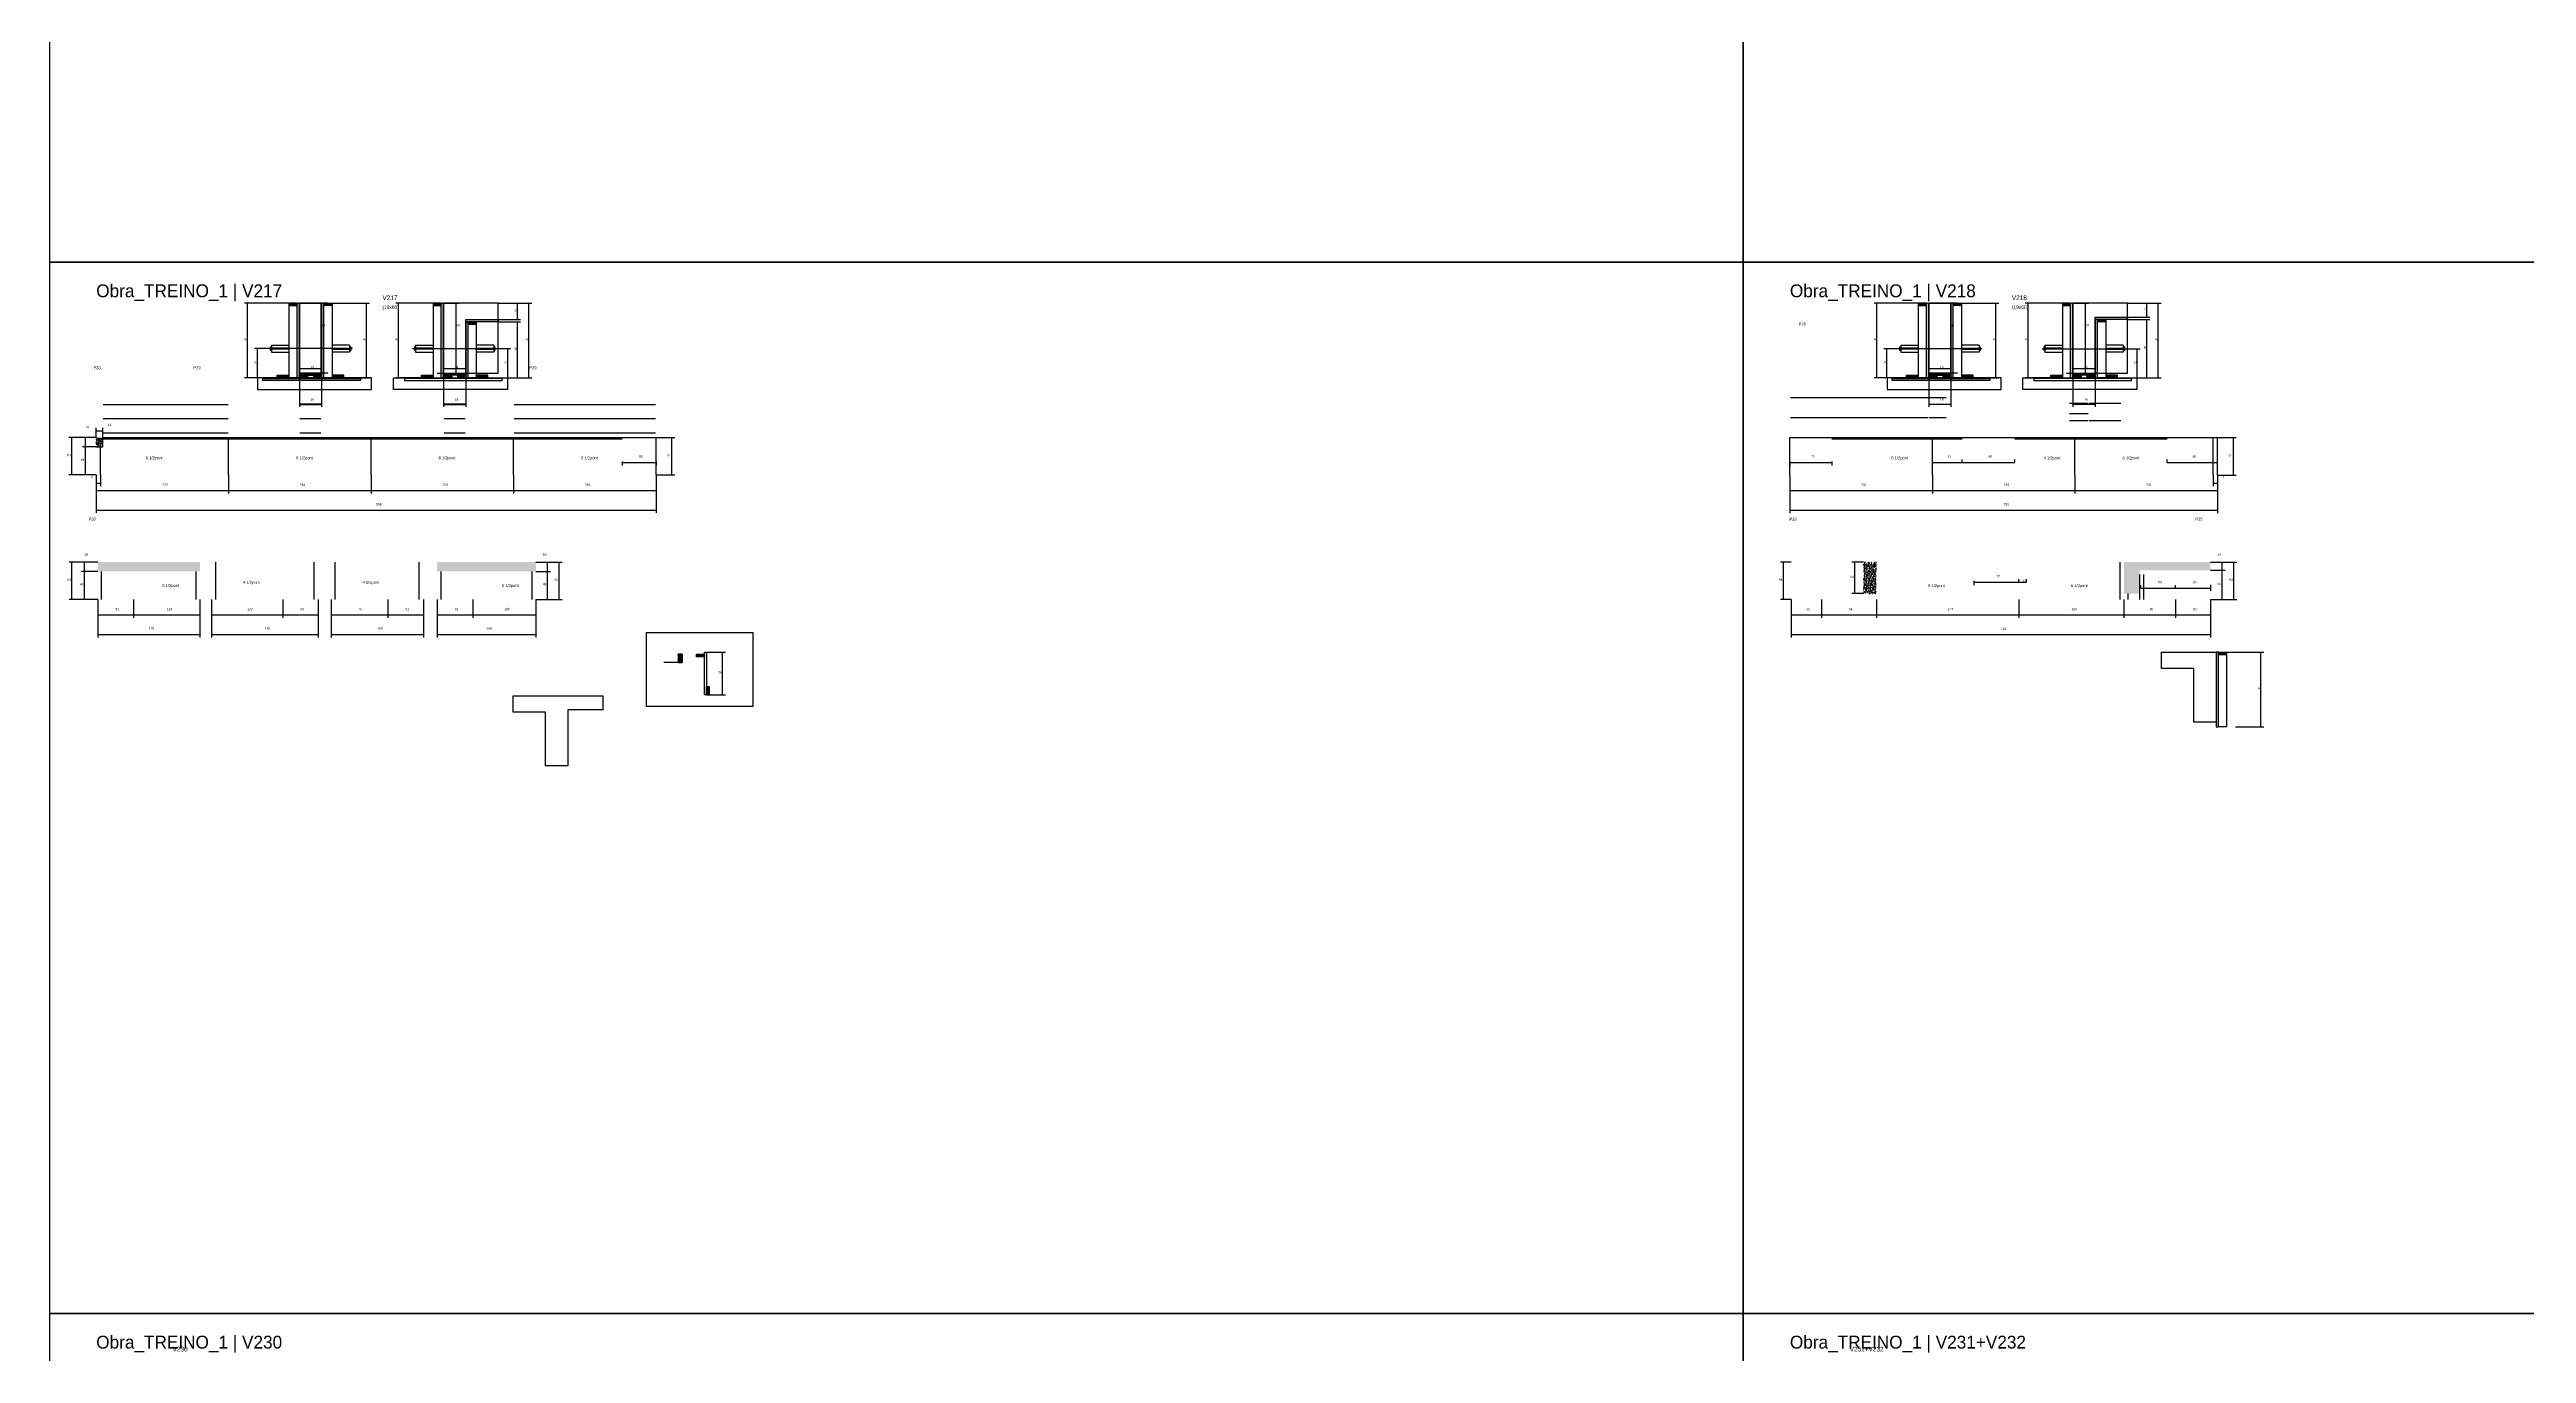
# Model space of a CAD drawing. Header units: metres. Extents: x -41 to 34840, y -36000 to 1848.
# Drawn here: x 0 to 4241, y -12668 to -10436 of the extents above; entities that cross this region are included whole.
import ezdxf

# ---------------------------------------------------------------- set-up
doc = ezdxf.new("R2010")
doc.units = ezdxf.units.M
for name, color, linetype in [('barrote', 126, 'Continuous'), ('CELL_BORDER', 8, 'Continuous'), ('CONCRETO', 251, 'Continuous'), ('COTA', 4, 'Continuous'), ('Cota Seção (2x)', 4, 'Continuous'), ('cotas', 4, 'Continuous'), ('Hachura', 253, 'Continuous'), ('LABEL_ID', 3, 'Continuous'), ('Madeira', 126, 'Continuous'), ('NOMENCLATURA', 7, 'Continuous'), ('Painéis', 200, 'Continuous'), ('SARR_2.2x7', 40, 'Continuous'), ('SCO-___-LAJ', 4, 'Continuous'), ('TENSOR', 2, 'Continuous'), ('Texto Seção', 7, 'Continuous')]:
    doc.layers.add(name, color=color, linetype=linetype)

msp = doc.modelspace()

# ---------------------------------------------------------------- hatches: boundary and pattern name
at = {"layer": 'COTA'}
h = msp.add_hatch(dxfattribs=at)
h.set_pattern_fill('AR-CONC', scale=0.03)
h.paths.add_polyline_path([(80, -11100.3), (91, -11100.3), (91, -11116.3), (80, -11116.3)])
h = msp.add_hatch(dxfattribs=at)
h.set_pattern_fill('AR-CONC', scale=0.03)
h.paths.add_polyline_path([(257.5, -11329.4), (257.5, -11313.4), (257.5, -11313.4), (82.5, -11313.4), (82.5, -11313.4), (82.5, -11329.4), (82.5, -11329.4), (257.5, -11329.4)])
h = msp.add_hatch(dxfattribs=at)
h.set_pattern_fill('AR-CONC', scale=0.03)
h.paths.add_polyline_path([(832.7, -11329.4), (832.7, -11313.4), (832.7, -11313.4), (663.7, -11313.4), (663.7, -11313.4), (663.7, -11329.4), (663.7, -11329.4), (832.7, -11329.4)])
h = msp.add_hatch(dxfattribs=at)
h.set_pattern_fill('AR-CONC', scale=0.03)
h.paths.add_polyline_path([(3128, -11367.5), (3128, -11313.5), (3128, -11313.5), (3106, -11313.5), (3106, -11313.5), (3106, -11367.5), (3106, -11367.5), (3128, -11367.5)])
h = msp.add_hatch(dxfattribs=at)
h.set_pattern_fill('AR-CONC', scale=0.03)
h.paths.add_polyline_path([(3579, -11367.5), (3579, -11327.5), (3579, -11327.5), (3700, -11327.5), (3700, -11327.5), (3700, -11313.5), (3700, -11313.5), (3552, -11313.5), (3552, -11313.5), (3552, -11367.5), (3552, -11367.5), (3579, -11367.5)])
at = {"layer": 'Hachura'}
h = msp.add_hatch(dxfattribs=at)
h.set_pattern_fill('ANSI31', scale=0.5)
h.paths.add_polyline_path([(423.8, -10874.4), (423.8, -10870), (423.8, -10870), (409.8, -10870), (409.8, -10870), (409.8, -10874.4), (409.8, -10874.4), (423.8, -10874.4)])
h = msp.add_hatch(color=8, dxfattribs=at)
h.dxf.hatch_style = 1
h.paths.add_polyline_path([(423.8, -10870), (427.8, -10870), (427.8, -10870), (427.8, -10998), (427.8, -10998), (423.8, -10998), (423.8, -10998), (423.8, -10870)])
h = msp.add_hatch(color=8, dxfattribs=at)
h.dxf.hatch_style = 1
h.paths.add_polyline_path([(469.8, -10870), (465.8, -10870), (465.8, -10870), (465.8, -10998), (465.8, -10998), (469.8, -10998), (469.8, -10998), (469.8, -10870)])
h = msp.add_hatch(dxfattribs=at)
h.set_pattern_fill('ANSI31', scale=0.5)
h.paths.add_polyline_path([(469.8, -10874.4), (469.8, -10870), (469.8, -10870), (483.8, -10870), (483.8, -10870), (483.8, -10874.4), (483.8, -10874.4), (469.8, -10874.4)])
h = msp.add_hatch(dxfattribs=at)
h.set_pattern_fill('ANSI31', scale=0.5)
h.paths.add_polyline_path([(670.7, -10874.4), (670.7, -10870), (670.7, -10870), (656.7, -10870), (656.7, -10870), (656.7, -10874.4), (656.7, -10874.4), (670.7, -10874.4)])
h = msp.add_hatch(color=8, dxfattribs=at)
h.dxf.hatch_style = 1
h.paths.add_polyline_path([(670.7, -10870), (674.7, -10870), (674.7, -10870), (674.7, -10998), (674.7, -10998), (670.7, -10998), (670.7, -10998), (670.7, -10870)])
h = msp.add_hatch(color=8, dxfattribs=at)
h.dxf.hatch_style = 1
h.paths.add_polyline_path([(716.7, -10898), (712.7, -10898), (712.7, -10898), (712.7, -10998), (712.7, -10998), (716.7, -10998), (716.7, -10998), (716.7, -10898)])
h = msp.add_hatch(color=8, dxfattribs=at)
h.dxf.hatch_style = 1
h.paths.add_polyline_path([(712.7, -10902), (712.7, -10898), (712.7, -10898), (768.3, -10898), (768.3, -10898), (768.3, -10902), (768.3, -10902), (712.7, -10902)])
h = msp.add_hatch(dxfattribs=at)
h.set_pattern_fill('ANSI31', scale=0.5)
h.paths.add_polyline_path([(3213.8, -10874.4), (3213.8, -10870), (3213.8, -10870), (3199.8, -10870), (3199.8, -10870), (3199.8, -10874.4), (3199.8, -10874.4), (3213.8, -10874.4)])
h = msp.add_hatch(color=8, dxfattribs=at)
h.dxf.hatch_style = 1
h.paths.add_polyline_path([(3213.8, -10870), (3217.8, -10870), (3217.8, -10870), (3217.8, -10998), (3217.8, -10998), (3213.8, -10998), (3213.8, -10998), (3213.8, -10870)])
h = msp.add_hatch(color=8, dxfattribs=at)
h.dxf.hatch_style = 1
h.paths.add_polyline_path([(3259.8, -10870), (3255.8, -10870), (3255.8, -10870), (3255.8, -10998), (3255.8, -10998), (3259.8, -10998), (3259.8, -10998), (3259.8, -10870)])
h = msp.add_hatch(dxfattribs=at)
h.set_pattern_fill('ANSI31', scale=0.5)
h.paths.add_polyline_path([(3259.8, -10874.4), (3259.8, -10870), (3259.8, -10870), (3273.8, -10870), (3273.8, -10870), (3273.8, -10874.4), (3273.8, -10874.4), (3259.8, -10874.4)])
h = msp.add_hatch(dxfattribs=at)
h.set_pattern_fill('ANSI31', scale=0.5)
h.paths.add_polyline_path([(3460.7, -10874.4), (3460.7, -10870), (3460.7, -10870), (3446.7, -10870), (3446.7, -10870), (3446.7, -10874.4), (3446.7, -10874.4), (3460.7, -10874.4)])
h = msp.add_hatch(color=8, dxfattribs=at)
h.dxf.hatch_style = 1
h.paths.add_polyline_path([(3460.7, -10870), (3464.7, -10870), (3464.7, -10870), (3464.7, -10998), (3464.7, -10998), (3460.7, -10998), (3460.7, -10998), (3460.7, -10870)])
h = msp.add_hatch(color=8, dxfattribs=at)
h.dxf.hatch_style = 1
h.paths.add_polyline_path([(3502.7, -10898), (3502.7, -10894), (3502.7, -10894), (3558.3, -10894), (3558.3, -10894), (3558.3, -10898), (3558.3, -10898), (3502.7, -10898)])
h = msp.add_hatch(color=8, dxfattribs=at)
h.dxf.hatch_style = 1
h.paths.add_polyline_path([(3506.7, -10898), (3502.7, -10898), (3502.7, -10898), (3502.7, -10998), (3502.7, -10998), (3506.7, -10998), (3506.7, -10998), (3506.7, -10898)])
h = msp.add_hatch(dxfattribs=at)
h.set_pattern_fill('ANSI31', scale=0.5)
h.paths.add_polyline_path([(3506.7, -10902.4), (3506.7, -10898), (3506.7, -10898), (3520.7, -10898), (3520.7, -10898), (3520.7, -10902.4), (3520.7, -10902.4), (3506.7, -10902.4)])
h = msp.add_hatch(dxfattribs=at)
h.set_pattern_fill('ANSI31', scale=0.5)
h.paths.add_polyline_path([(716.7, -10906.4), (716.7, -10902), (716.7, -10902), (730.7, -10902), (730.7, -10902), (730.7, -10906.4), (730.7, -10906.4), (716.7, -10906.4)])
h = msp.add_hatch(dxfattribs=at)
h.set_pattern_fill('ANSI31', scale=0.5)
h.paths.add_polyline_path([(389.8, -10998), (389.8, -10993.6), (389.8, -10993.6), (409.8, -10993.6), (409.8, -10993.6), (409.8, -10998), (409.8, -10998), (389.8, -10998)])
h = msp.add_hatch(color=8, dxfattribs=at)
h.dxf.hatch_style = 1
h.paths.add_polyline_path([(465.8, -10993.6), (465.8, -10990), (465.8, -10990), (427.8, -10990), (427.8, -10990), (427.8, -10993.6), (427.8, -10993.6), (465.8, -10993.6)])
h = msp.add_hatch(dxfattribs=at)
h.set_pattern_fill('ANSI31', scale=0.5)
h.paths.add_polyline_path([(427.8, -10998), (427.8, -10993.6), (427.8, -10993.6), (441.8, -10993.6), (441.8, -10993.6), (441.8, -10998), (441.8, -10998), (427.8, -10998)])
h = msp.add_hatch(dxfattribs=at)
h.set_pattern_fill('ANSI31', scale=0.5)
h.paths.add_polyline_path([(465.8, -10998), (465.8, -10993.6), (465.8, -10993.6), (451.8, -10993.6), (451.8, -10993.6), (451.8, -10998), (451.8, -10998), (465.8, -10998)])
h = msp.add_hatch(dxfattribs=at)
h.set_pattern_fill('ANSI31', scale=0.5)
h.paths.add_polyline_path([(503.8, -10998), (503.8, -10993.6), (503.8, -10993.6), (483.8, -10993.6), (483.8, -10993.6), (483.8, -10998), (483.8, -10998), (503.8, -10998)])
h = msp.add_hatch(dxfattribs=at)
h.set_pattern_fill('ANSI31', scale=0.5)
h.paths.add_polyline_path([(636.7, -10998), (636.7, -10993.6), (636.7, -10993.6), (656.7, -10993.6), (656.7, -10993.6), (656.7, -10998), (656.7, -10998), (636.7, -10998)])
h = msp.add_hatch(color=8, dxfattribs=at)
h.dxf.hatch_style = 1
h.paths.add_polyline_path([(674.7, -10993.6), (674.7, -10990), (674.7, -10990), (712.7, -10990), (712.7, -10990), (712.7, -10993.6), (712.7, -10993.6), (674.7, -10993.6)])
h = msp.add_hatch(dxfattribs=at)
h.set_pattern_fill('ANSI31', scale=0.5)
h.paths.add_polyline_path([(674.7, -10998), (674.7, -10993.6), (674.7, -10993.6), (688.7, -10993.6), (688.7, -10993.6), (688.7, -10998), (688.7, -10998), (674.7, -10998)])
h = msp.add_hatch(dxfattribs=at)
h.set_pattern_fill('ANSI31', scale=0.5)
h.paths.add_polyline_path([(712.7, -10998), (712.7, -10993.6), (712.7, -10993.6), (698.7, -10993.6), (698.7, -10993.6), (698.7, -10998), (698.7, -10998), (712.7, -10998)])
h = msp.add_hatch(dxfattribs=at)
h.set_pattern_fill('ANSI31', scale=0.5)
h.paths.add_polyline_path([(750.7, -10998), (750.7, -10993.6), (750.7, -10993.6), (730.7, -10993.6), (730.7, -10993.6), (730.7, -10998), (730.7, -10998), (750.7, -10998)])
h = msp.add_hatch(dxfattribs=at)
h.set_pattern_fill('ANSI31', scale=0.5)
h.paths.add_polyline_path([(3179.8, -10998), (3179.8, -10993.6), (3179.8, -10993.6), (3199.8, -10993.6), (3199.8, -10993.6), (3199.8, -10998), (3199.8, -10998), (3179.8, -10998)])
h = msp.add_hatch(color=8, dxfattribs=at)
h.dxf.hatch_style = 1
h.paths.add_polyline_path([(3255.8, -10993.6), (3255.8, -10990), (3255.8, -10990), (3217.8, -10990), (3217.8, -10990), (3217.8, -10993.6), (3217.8, -10993.6), (3255.8, -10993.6)])
h = msp.add_hatch(dxfattribs=at)
h.set_pattern_fill('ANSI31', scale=0.5)
h.paths.add_polyline_path([(3217.8, -10998), (3217.8, -10993.6), (3217.8, -10993.6), (3231.8, -10993.6), (3231.8, -10993.6), (3231.8, -10998), (3231.8, -10998), (3217.8, -10998)])
h = msp.add_hatch(dxfattribs=at)
h.set_pattern_fill('ANSI31', scale=0.5)
h.paths.add_polyline_path([(3255.8, -10998), (3255.8, -10993.6), (3255.8, -10993.6), (3241.8, -10993.6), (3241.8, -10993.6), (3241.8, -10998), (3241.8, -10998), (3255.8, -10998)])
h = msp.add_hatch(dxfattribs=at)
h.set_pattern_fill('ANSI31', scale=0.5)
h.paths.add_polyline_path([(3293.8, -10998), (3293.8, -10993.6), (3293.8, -10993.6), (3273.8, -10993.6), (3273.8, -10993.6), (3273.8, -10998), (3273.8, -10998), (3293.8, -10998)])
h = msp.add_hatch(dxfattribs=at)
h.set_pattern_fill('ANSI31', scale=0.5)
h.paths.add_polyline_path([(3426.7, -10998), (3426.7, -10993.6), (3426.7, -10993.6), (3446.7, -10993.6), (3446.7, -10993.6), (3446.7, -10998), (3446.7, -10998), (3426.7, -10998)])
h = msp.add_hatch(color=8, dxfattribs=at)
h.dxf.hatch_style = 1
h.paths.add_polyline_path([(3464.7, -10993.6), (3464.7, -10990), (3464.7, -10990), (3502.7, -10990), (3502.7, -10990), (3502.7, -10993.6), (3502.7, -10993.6), (3464.7, -10993.6)])
h = msp.add_hatch(dxfattribs=at)
h.set_pattern_fill('ANSI31', scale=0.5)
h.paths.add_polyline_path([(3464.7, -10998), (3464.7, -10993.6), (3464.7, -10993.6), (3478.7, -10993.6), (3478.7, -10993.6), (3478.7, -10998), (3478.7, -10998), (3464.7, -10998)])
h = msp.add_hatch(dxfattribs=at)
h.set_pattern_fill('ANSI31', scale=0.5)
h.paths.add_polyline_path([(3502.7, -10998), (3502.7, -10993.6), (3502.7, -10993.6), (3488.7, -10993.6), (3488.7, -10993.6), (3488.7, -10998), (3488.7, -10998), (3502.7, -10998)])
h = msp.add_hatch(dxfattribs=at)
h.set_pattern_fill('ANSI31', scale=0.5)
h.paths.add_polyline_path([(3540.7, -10998), (3540.7, -10993.6), (3540.7, -10993.6), (3520.7, -10993.6), (3520.7, -10993.6), (3520.7, -10998), (3520.7, -10998), (3540.7, -10998)])
h = msp.add_hatch(dxfattribs=at)
h.set_pattern_fill('ANSI31', scale=0.5)
h.paths.add_polyline_path([(1083.2, -11471.1), (1076.2, -11471.1), (1076.2, -11485.1), (1083.2, -11485.1)])
h = msp.add_hatch(dxfattribs=at)
h.set_pattern_fill('ANSI31', scale=0.5)
h.paths.add_polyline_path([(1107.5, -11471.1), (1107.5, -11475.5), (1107.5, -11475.5), (1121.5, -11475.5), (1121.5, -11475.5), (1121.5, -11471.1), (1121.5, -11471.1), (1107.5, -11471.1)])
h = msp.add_hatch(color=8, dxfattribs=at)
h.dxf.hatch_style = 1
h.paths.add_polyline_path([(3713.6, -11467.6), (3709.6, -11467.6), (3709.6, -11467.6), (3709.6, -11595.6), (3709.6, -11595.6), (3713.6, -11595.6), (3713.6, -11595.6), (3713.6, -11467.6)])
h = msp.add_hatch(dxfattribs=at)
h.set_pattern_fill('ANSI31', scale=0.5)
h.paths.add_polyline_path([(3713.6, -11472), (3713.6, -11467.6), (3713.6, -11467.6), (3727.6, -11467.6), (3727.6, -11467.6), (3727.6, -11472), (3727.6, -11472), (3713.6, -11472)])
h = msp.add_hatch(dxfattribs=at)
h.set_pattern_fill('ANSI31', scale=0.5)
h.paths.add_polyline_path([(1125.1, -11540.5), (1129.5, -11540.5), (1129.5, -11540.5), (1129.5, -11526.5), (1129.5, -11526.5), (1125.1, -11526.5), (1125.1, -11526.5), (1125.1, -11540.5)])

# ---------------------------------------------------------------- linework, layer by layer
for p, q in [((379.8, -10942), (379.8, -10954)), ((379.8, -10942), (409.8, -10942)), ((513.8, -10942), (483.8, -10942)), ((513.8, -10942), (513.8, -10954)), ((626.7, -10942), (626.7, -10954)), ((626.7, -10942), (656.7, -10942)), ((760.7, -10942), (730.7, -10942)), ((760.7, -10942), (760.7, -10954)), ((3169.8, -10942.1), (3169.8, -10954.1)), ((3169.8, -10942.1), (3199.8, -10942.1)), ((3303.8, -10942.1), (3273.8, -10942.1)), ((3303.8, -10942.1), (3303.8, -10954.1)), ((3416.7, -10942.1), (3416.7, -10954.1)), ((3416.7, -10942.1), (3446.7, -10942.1)), ((3550.7, -10942.1), (3520.7, -10942.1)), ((3550.7, -10942.1), (3550.7, -10954.1)), ((377.8, -10945), (377.8, -10951)), ((377.8, -10945), (379.8, -10945)), ((379.8, -10951), (377.8, -10951)), ((409.8, -10947), (379.8, -10947)), ((409.8, -10949), (379.8, -10949)), ((379.8, -10954), (409.8, -10954)), ((483.8, -10947), (513.8, -10947)), ((483.8, -10949), (513.8, -10949)), ((513.8, -10954), (483.8, -10954)), ((513.8, -10945), (515.8, -10945)), ((513.8, -10951), (515.8, -10951)), ((515.8, -10945), (515.8, -10951)), ((624.7, -10945), (624.7, -10951)), ((626.7, -10945), (624.7, -10945)), ((626.7, -10951), (624.7, -10951)), ((656.7, -10947), (626.7, -10947)), ((656.7, -10949), (626.7, -10949)), ((626.7, -10954), (656.7, -10954)), ((730.7, -10947), (760.7, -10947)), ((730.7, -10949), (760.7, -10949)), ((760.7, -10954), (730.7, -10954)), ((762.7, -10945), (760.7, -10945)), ((760.7, -10951), (762.7, -10951)), ((762.7, -10945), (762.7, -10951)), ((3167.8, -10945.1), (3167.8, -10951.1)), ((3167.8, -10945.1), (3169.8, -10945.1)), ((3169.8, -10951.1), (3167.8, -10951.1)), ((3199.8, -10947.1), (3169.8, -10947.1)), ((3199.8, -10949.1), (3169.8, -10949.1)), ((3169.8, -10954.1), (3199.8, -10954.1)), ((3273.8, -10947.1), (3303.8, -10947.1)), ((3273.8, -10949.1), (3303.8, -10949.1)), ((3303.8, -10954.1), (3273.8, -10954.1)), ((3303.8, -10945.1), (3305.8, -10945.1)), ((3303.8, -10951.1), (3305.8, -10951.1)), ((3305.8, -10945.1), (3305.8, -10951.1)), ((3414.7, -10945.1), (3414.7, -10951.1)), ((3416.7, -10945.1), (3414.7, -10945.1)), ((3416.7, -10951.1), (3414.7, -10951.1)), ((3446.7, -10947.1), (3416.7, -10947.1)), ((3446.7, -10949.1), (3416.7, -10949.1)), ((3416.7, -10954.1), (3446.7, -10954.1)), ((3520.7, -10947.1), (3550.7, -10947.1)), ((3520.7, -10949.1), (3550.7, -10949.1)), ((3550.7, -10954.1), (3520.7, -10954.1)), ((3552.7, -10945.1), (3550.7, -10945.1)), ((3550.7, -10951.1), (3552.7, -10951.1)), ((3552.7, -10945.1), (3552.7, -10951.1))]:
    msp.add_line(p, q)
at = {"layer": 'barrote'}
for points in [[(356.3, -11018), (551.5, -11018), (551.5, -10998), (356.3, -10998)], [(784.1, -11018), (589, -11018), (589, -10998), (784.1, -10998)], [(3146.3, -11018), (3341.5, -11018), (3341.5, -10998), (3146.3, -10998)], [(3574.1, -11018), (3378.9, -11018), (3378.9, -10998), (3574.1, -10998)]]:
    msp.add_lwpolyline(points, close=True, dxfattribs=at)
at = {"layer": 'CELL_BORDER'}
for points in [[(0, -10800), (2900, -10800), (2900, -9000), (0, -9000)], [(2900, -10800), (5800, -10800), (5800, -9000), (2900, -9000)], [(0, -12600), (2900, -12600), (2900, -10800), (0, -10800)], [(2900, -12600), (5800, -12600), (5800, -10800), (2900, -10800)], [(0, -14400), (2900, -14400), (2900, -12600), (0, -12600)], [(2900, -14400), (5800, -14400), (5800, -12600), (2900, -12600)]]:
    msp.add_lwpolyline(points, close=True, dxfattribs=at)
at = {"layer": 'CONCRETO'}
for points in [[(427.8, -10870), (427.8, -10870), (465.8, -10870), (465.8, -10898), (465.8, -10898), (465.8, -10990), (427.8, -10990), (427.8, -10870)], [(427.8, -10990), (465.8, -10990), (465.8, -10870), (427.8, -10870)], [(768.3, -10898), (768.3, -10870), (674.7, -10870), (674.7, -10898), (674.7, -10898), (674.7, -10990), (712.7, -10990), (712.7, -10898)], [(674.7, -10990), (768.3, -10990), (768.3, -10870), (674.7, -10870)], [(3217.8, -10870), (3217.8, -10870), (3255.8, -10870), (3255.8, -10898), (3255.8, -10898), (3255.8, -10990), (3217.8, -10990), (3217.8, -10870)], [(3217.8, -10990), (3255.8, -10990), (3255.8, -10870), (3217.8, -10870)], [(3558.3, -10894), (3558.3, -10870), (3464.7, -10870), (3464.7, -10898), (3464.7, -10898), (3464.7, -10990), (3502.7, -10990), (3502.7, -10894)], [(3464.7, -10990), (3558.3, -10990), (3558.3, -10870), (3464.7, -10870)], [(3616, -11495.6), (3616, -11467.6), (3709.6, -11467.6), (3709.6, -11495.6), (3709.6, -11495.6), (3709.6, -11587.6), (3671.6, -11587.6), (3671.6, -11495.6)], [(793.7, -11570.3), (793.7, -11542.3), (947.3, -11542.3), (947.3, -11566.3), (887.3, -11566.3), (887.3, -11662.3), (849.3, -11662.3), (849.3, -11570.3)]]:
    msp.add_lwpolyline(points, close=True, dxfattribs=at)
at = {"layer": 'COTA'}
for p, q in [((409.8, -10870), (334.1, -10870)), ((339.1, -10998), (339.1, -10870)), ((483.8, -10870), (547.7, -10870)), ((542.7, -10998), (542.7, -10870)), ((656.7, -10870), (592.8, -10870)), ((597.8, -10998), (597.8, -10870)), ((768.3, -10870), (825.7, -10870)), ((768.3, -10870), (806.3, -10870)), ((768.3, -10898), (806.3, -10898)), ((801.3, -10898), (801.3, -10870)), ((820.7, -10998), (820.7, -10870)), ((3199.8, -10870), (3124.1, -10870)), ((3129.1, -10998), (3129.1, -10870)), ((3273.8, -10870), (3337.7, -10870)), ((3332.7, -10998), (3332.7, -10870)), ((3446.7, -10870), (3382.8, -10870)), ((3387.8, -10998), (3387.8, -10870)), ((3558.3, -10870), (3615.7, -10870)), ((3558.3, -10870), (3596.3, -10870)), ((3558.3, -10894), (3596.3, -10894)), ((3558.3, -10898), (3596.3, -10898)), ((3591.3, -10894), (3591.3, -10870)), ((3591.3, -10998), (3591.3, -10898)), ((3610.7, -10998), (3610.7, -10870)), ((768.3, -10902), (806.3, -10902)), ((801.3, -10998), (801.3, -10902)), ((374.5, -10948), (350.9, -10948)), ((355.9, -10998), (355.9, -10948)), ((766, -10948), (789.5, -10948)), ((784.5, -10998), (784.5, -10948)), ((3164.5, -10948.1), (3140.9, -10948.1)), ((3145.9, -10998), (3145.9, -10948.1)), ((3556, -10948.1), (3579.5, -10948.1)), ((3574.5, -10998), (3574.5, -10948.1)), ((394.2, -10998), (334.1, -10998)), ((374.5, -10998), (350.9, -10998)), ((427.8, -10998), (427.8, -11047.7)), ((465.8, -10998), (465.8, -11047.7)), ((499.4, -10998), (547.7, -10998)), ((641.1, -10998), (592.8, -10998)), ((674.7, -10998), (674.7, -11047.7)), ((712.7, -10998), (712.7, -11047.7)), ((746.3, -10998), (825.7, -10998)), ((746.3, -10998), (806.3, -10998)), ((766, -10998), (789.5, -10998)), ((3184.2, -10998), (3124.1, -10998)), ((3164.5, -10998), (3140.9, -10998)), ((3217.8, -10998), (3217.8, -11047.8)), ((3255.8, -10998), (3255.8, -11047.8)), ((3289.4, -10998), (3337.7, -10998)), ((3431.1, -10998), (3382.8, -10998)), ((3464.7, -10998), (3464.7, -11047.8)), ((3502.7, -10998), (3502.7, -11047.8)), ((3536.3, -10998), (3615.7, -10998)), ((3536.3, -10998), (3596.3, -10998)), ((3556, -10998), (3579.5, -10998)), ((427.8, -11042.7), (465.8, -11042.7)), ((674.7, -11042.7), (712.7, -11042.7)), ((3217.8, -11042.8), (3255.8, -11042.8)), ((3464.7, -11042.8), (3502.7, -11042.8)), ((80, -11164.3), (80, -11229.4)), ((80, -11164.3), (80, -11183.2)), ((80, -11164.3), (80, -11195.9)), ((80, -11178.2), (87, -11178.2)), ((80, -11190.9), (306.5, -11190.9)), ((87, -11164.3), (87, -11183.2)), ((306.5, -11164.3), (306.5, -11195.9)), ((306.5, -11164.3), (306.5, -11195.9)), ((306.5, -11190.9), (550.5, -11190.9)), ((550.5, -11164.3), (550.5, -11195.9)), ((550.5, -11164.3), (550.5, -11195.9)), ((550.5, -11190.9), (794.5, -11190.9)), ((794.5, -11164.3), (794.5, -11195.9)), ((794.5, -11164.3), (794.5, -11195.9)), ((794.5, -11190.9), (1038.5, -11190.9)), ((1038.5, -11164.3), (1038.5, -11195.9)), ((1038.5, -11164.3), (1038.5, -11229.4)), ((2980, -11164.4), (2980, -11229.5)), ((2980, -11164.4), (2980, -11195.9)), ((2980, -11190.9), (3224, -11190.9)), ((3224, -11164.4), (3224, -11195.9)), ((3224, -11164.4), (3224, -11195.9)), ((3224, -11190.9), (3468, -11190.9)), ((3468, -11164.4), (3468, -11195.9)), ((3468, -11164.4), (3468, -11195.9)), ((3468, -11190.9), (3712, -11190.9)), ((3705, -11164.4), (3705, -11183.3)), ((3705, -11178.3), (3712, -11178.3)), ((3712, -11164.4), (3712, -11195.9)), ((3712, -11164.4), (3712, -11229.5)), ((3712, -11164.4), (3712, -11183.3)), ((80, -11224.4), (1038.5, -11224.4)), ((2980, -11224.5), (3712, -11224.5)), ((82.5, -11313.4), (33.4, -11313.4)), ((38.4, -11377.4), (38.4, -11313.4)), ((82.5, -11313.4), (55, -11313.4)), ((60, -11329.4), (60, -11313.4)), ((82.5, -11329.4), (55, -11329.4)), ((82.5, -11329.4), (55, -11329.4)), ((60, -11377.4), (60, -11329.4)), ((82.5, -11377.4), (33.4, -11377.4)), ((82.5, -11377.4), (55, -11377.4)), ((82.5, -11377.4), (82.5, -11409)), ((82.5, -11377.4), (82.5, -11442.5)), ((82.5, -11404), (143.5, -11404)), ((143.5, -11377.4), (143.5, -11409)), ((143.5, -11377.4), (143.5, -11409)), ((143.5, -11404), (257.5, -11404)), ((257.5, -11377.4), (257.5, -11409)), ((257.5, -11377.4), (257.5, -11442.5)), ((277.5, -11377.4), (277.5, -11442.5)), ((460, -11377.4), (460, -11442.5)), ((482.1, -11377.4), (482.1, -11442.5)), ((640.1, -11377.4), (640.1, -11442.5)), ((663.7, -11377.4), (663.7, -11409)), ((663.7, -11377.4), (663.7, -11442.5)), ((663.7, -11404), (724.7, -11404)), ((724.7, -11377.4), (724.7, -11409)), ((724.7, -11377.4), (724.7, -11409)), ((724.7, -11404), (832.7, -11404)), ((832.7, -11377.4), (832.7, -11409)), ((832.7, -11377.4), (832.7, -11442.5)), ((2982, -11377.5), (2982, -11442.6)), ((3128, -11377.5), (3128, -11409)), ((3128, -11404), (3372, -11404)), ((3372, -11377.5), (3372, -11409)), ((3372, -11377.5), (3372, -11409)), ((3372, -11404), (3552, -11404)), ((3552, -11377.5), (3552, -11409)), ((3552, -11377.5), (3552, -11409)), ((3552, -11404), (3640, -11404)), ((3640, -11377.5), (3640, -11409)), ((3640, -11377.5), (3640, -11409)), ((3640, -11404), (3700, -11404)), ((3700, -11377.5), (3700, -11409)), ((3700, -11377.5), (3700, -11442.6)), ((82.5, -11437.5), (257.5, -11437.5)), ((277.5, -11437.5), (460, -11437.5)), ((482.1, -11437.5), (640.1, -11437.5)), ((663.7, -11437.5), (832.7, -11437.5)), ((2982, -11437.6), (3700, -11437.6)), ((1125.1, -11467.5), (1157.4, -11467.5)), ((1152.4, -11540.5), (1152.4, -11467.5)), ((3727.6, -11467.6), (3791.5, -11467.6)), ((3786.5, -11595.6), (3786.5, -11467.6)), ((1125.1, -11540.5), (1157.4, -11540.5)), ((3743.2, -11595.6), (3791.5, -11595.6))]:
    msp.add_line(p, q, dxfattribs=at)
at = {"layer": 'Cota Seção (2x)'}
for p, q in [((476.8, -10870), (460.3, -10870)), ((465.3, -10990), (465.3, -10870)), ((663.7, -10870), (701.2, -10870)), ((696.2, -10990), (696.2, -10870)), ((3266.8, -10870), (3250.3, -10870)), ((3255.3, -10990), (3255.3, -10870)), ((3453.7, -10870), (3491.2, -10870)), ((3486.2, -10990), (3486.2, -10870)), ((427.8, -10998), (427.8, -10977)), ((427.8, -10982), (465.8, -10982)), ((465.8, -10998), (465.8, -10977)), ((674.7, -10998), (674.7, -10977)), ((674.7, -10982), (712.7, -10982)), ((712.7, -10998), (712.7, -10977)), ((3217.8, -10998), (3217.8, -10977)), ((3217.8, -10982), (3255.8, -10982)), ((3255.8, -10998), (3255.8, -10977)), ((3464.7, -10998), (3464.7, -10977)), ((3464.7, -10982), (3502.7, -10982)), ((3502.7, -10998), (3502.7, -10977)), ((476.8, -10990), (460.3, -10990)), ((663.7, -10990), (701.2, -10990)), ((3266.8, -10990), (3250.3, -10990)), ((3453.7, -10990), (3491.2, -10990)), ((80, -11100.3), (33.2, -11100.3)), ((38.2, -11164.3), (38.2, -11100.3)), ((80, -11100.3), (56.4, -11100.3)), ((61.4, -11116.3), (61.4, -11100.3)), ((80, -11100.3), (80, -11083.6)), ((80, -11088.6), (91, -11088.6)), ((91, -11100.3), (91, -11083.6)), ((1038.5, -11100.3), (1070.8, -11100.3)), ((1065.8, -11164.3), (1065.8, -11100.3)), ((3712, -11100.4), (3744.3, -11100.4)), ((3739.3, -11164.4), (3739.3, -11100.4)), ((80, -11116.3), (56.4, -11116.3)), ((80, -11116.3), (56.4, -11116.3)), ((61.4, -11164.3), (61.4, -11116.3)), ((980.5, -11141), (980.5, -11147.9)), ((980.5, -11142.9), (1038.5, -11142.9)), ((1038.5, -11141), (1038.5, -11147.9)), ((2980, -11141.1), (2980, -11148)), ((2980, -11143), (3052, -11143)), ((3052, -11141.1), (3052, -11148)), ((3224, -11143), (3224, -11138)), ((3224, -11143), (3275, -11143)), ((3275, -11143), (3275, -11138)), ((3275, -11143), (3275, -11138)), ((3275, -11143), (3365, -11143)), ((3365, -11143), (3365, -11138)), ((3626, -11143), (3626, -11138)), ((3626, -11143), (3712, -11143)), ((3712, -11143), (3712, -11138)), ((80, -11164.3), (33.2, -11164.3)), ((80, -11164.3), (56.4, -11164.3)), ((1038.5, -11164.3), (1070.8, -11164.3)), ((3712, -11164.4), (3744.3, -11164.4)), ((832.7, -11313.4), (857.7, -11313.4)), ((832.7, -11313.4), (877.9, -11313.4)), ((852.7, -11329.4), (852.7, -11313.4)), ((872.9, -11377.4), (872.9, -11313.4)), ((2982, -11313.5), (2963.9, -11313.5)), ((2968.9, -11377.5), (2968.9, -11313.5)), ((3106, -11313.5), (3086.2, -11313.5)), ((3091.2, -11367.5), (3091.2, -11313.5)), ((3700, -11313.5), (3725, -11313.5)), ((3700, -11313.5), (3745.1, -11313.5)), ((3720, -11327.5), (3720, -11313.5)), ((3740.1, -11377.5), (3740.1, -11313.5)), ((832.7, -11329.4), (857.7, -11329.4)), ((832.7, -11329.4), (857.7, -11329.4)), ((852.7, -11377.4), (852.7, -11329.4)), ((3295, -11345.5), (3295, -11352.9)), ((3295, -11347.9), (3372, -11347.9)), ((3372, -11347.9), (3372, -11342.9)), ((3372, -11347.9), (3372, -11342.9)), ((3372, -11347.9), (3385, -11347.9)), ((3385, -11347.9), (3385, -11342.9)), ((3581, -11357.9), (3581, -11352.9)), ((3581, -11357.9), (3640, -11357.9)), ((3640, -11357.9), (3640, -11352.9)), ((3640, -11357.9), (3640, -11352.9)), ((3640, -11357.9), (3700, -11357.9)), ((3700, -11327.5), (3725, -11327.5)), ((3700, -11327.5), (3725, -11327.5)), ((3700, -11352.5), (3700, -11362.9)), ((3720, -11377.5), (3720, -11327.5)), ((277.5, -11377.4), (277.5, -11409)), ((277.5, -11404), (399.5, -11404)), ((399.5, -11377.4), (399.5, -11409)), ((399.5, -11377.4), (399.5, -11409)), ((399.5, -11404), (460, -11404)), ((460, -11377.4), (460, -11409)), ((482.1, -11377.4), (482.1, -11409)), ((482.1, -11404), (579.1, -11404)), ((579.1, -11377.4), (579.1, -11409)), ((579.1, -11377.4), (579.1, -11409)), ((579.1, -11404), (640.1, -11404)), ((640.1, -11377.4), (640.1, -11409)), ((832.7, -11377.4), (857.7, -11377.4)), ((832.7, -11377.4), (877.9, -11377.4)), ((2982, -11377.5), (2963.9, -11377.5)), ((2982, -11377.5), (2982, -11409)), ((2982, -11404), (3034, -11404)), ((3034, -11377.5), (3034, -11409)), ((3034, -11377.5), (3034, -11409)), ((3034, -11404), (3128, -11404)), ((3106, -11367.5), (3086.2, -11367.5)), ((3128, -11377.5), (3128, -11409)), ((3700, -11377.5), (3725, -11377.5)), ((3700, -11377.5), (3745.1, -11377.5))]:
    msp.add_line(p, q, dxfattribs=at)
at = {"layer": 'Cotas'}
msp.add_lwpolyline([(1022.2, -11434.1), (1204.1, -11434.1), (1204.1, -11561), (1022.2, -11561)], close=True, dxfattribs=at)
at = {"layer": 'Madeira'}
for points in [[(423.8, -10874.4), (423.8, -10870), (409.8, -10870), (409.8, -10874.4)], [(423.8, -10870), (409.8, -10870), (409.8, -10998), (423.8, -10998)], [(469.8, -10874.4), (469.8, -10870), (483.8, -10870), (483.8, -10874.4)], [(469.8, -10870), (483.8, -10870), (483.8, -10998), (469.8, -10998)], [(670.7, -10874.4), (670.7, -10870), (656.7, -10870), (656.7, -10874.4)], [(670.7, -10870), (656.7, -10870), (656.7, -10998), (670.7, -10998)], [(3213.8, -10874.4), (3213.8, -10870), (3199.8, -10870), (3199.8, -10874.4)], [(3213.8, -10870), (3199.8, -10870), (3199.8, -10998), (3213.8, -10998)], [(3259.8, -10874.4), (3259.8, -10870), (3273.8, -10870), (3273.8, -10874.4)], [(3259.8, -10870), (3273.8, -10870), (3273.8, -10998), (3259.8, -10998)], [(3460.7, -10874.4), (3460.7, -10870), (3446.7, -10870), (3446.7, -10874.4)], [(3460.7, -10870), (3446.7, -10870), (3446.7, -10998), (3460.7, -10998)], [(3506.7, -10902.4), (3506.7, -10898), (3520.7, -10898), (3520.7, -10902.4)], [(3506.7, -10898), (3520.7, -10898), (3520.7, -10998), (3506.7, -10998)], [(716.7, -10906.4), (716.7, -10902), (730.7, -10902), (730.7, -10906.4)], [(716.7, -10902), (730.7, -10902), (730.7, -10998), (716.7, -10998)], [(356.3, -11018), (551.5, -11018), (551.5, -10998), (356.3, -10998)], [(389.8, -10998), (389.8, -10993.6), (409.8, -10993.6), (409.8, -10998)], [(427.8, -10998), (427.8, -10993.6), (441.8, -10993.6), (441.8, -10998)], [(465.8, -10998), (465.8, -10993.6), (451.8, -10993.6), (451.8, -10998)], [(503.8, -10998), (503.8, -10993.6), (483.8, -10993.6), (483.8, -10998)], [(784.1, -11018), (589, -11018), (589, -10998), (784.1, -10998)], [(636.7, -10998), (636.7, -10993.6), (656.7, -10993.6), (656.7, -10998)], [(674.7, -10998), (674.7, -10993.6), (688.7, -10993.6), (688.7, -10998)], [(712.7, -10998), (712.7, -10993.6), (698.7, -10993.6), (698.7, -10998)], [(750.7, -10998), (750.7, -10993.6), (730.7, -10993.6), (730.7, -10998)], [(3146.3, -11018), (3341.5, -11018), (3341.5, -10998), (3146.3, -10998)], [(3179.8, -10998), (3179.8, -10993.6), (3199.8, -10993.6), (3199.8, -10998)], [(3217.8, -10998), (3217.8, -10993.6), (3231.8, -10993.6), (3231.8, -10998)], [(3255.8, -10998), (3255.8, -10993.6), (3241.8, -10993.6), (3241.8, -10998)], [(3293.8, -10998), (3293.8, -10993.6), (3273.8, -10993.6), (3273.8, -10998)], [(3574.1, -11018), (3378.9, -11018), (3378.9, -10998), (3574.1, -10998)], [(3426.7, -10998), (3426.7, -10993.6), (3446.7, -10993.6), (3446.7, -10998)], [(3464.7, -10998), (3464.7, -10993.6), (3478.7, -10993.6), (3478.7, -10998)], [(3502.7, -10998), (3502.7, -10993.6), (3488.7, -10993.6), (3488.7, -10998)], [(3540.7, -10998), (3540.7, -10993.6), (3520.7, -10993.6), (3520.7, -10998)], [(1083.2, -11485.1), (1083.2, -11471.1), (1076.2, -11471.1), (1076.2, -11485.1)], [(1107.5, -11471.1), (1121.5, -11471.1), (1121.5, -11475.5), (1107.5, -11475.5)], [(3713.6, -11472), (3713.6, -11467.6), (3727.6, -11467.6), (3727.6, -11472)], [(3713.6, -11467.6), (3727.6, -11467.6), (3727.6, -11595.6), (3713.6, -11595.6)], [(1125.1, -11540.5), (1125.1, -11526.5), (1129.5, -11526.5), (1129.5, -11540.5)]]:
    msp.add_lwpolyline(points, close=True, dxfattribs=at)
msp.add_lwpolyline([(1083.2, -11471.1), (1083.2, -11485.1), (1051.7, -11485.1)], dxfattribs=at)
at = {"layer": 'Painéis'}
for p, q in [((427.8, -10998), (427.8, -10870)), ((465.8, -10998), (465.8, -10870)), ((674.7, -10998), (674.7, -10870)), ((712.7, -10898), (768.3, -10898)), ((712.7, -10902), (712.7, -10898)), ((768.3, -10902), (768.3, -10898)), ((3217.8, -10998), (3217.8, -10870)), ((3255.8, -10998), (3255.8, -10870)), ((3464.7, -10998), (3464.7, -10870)), ((3502.7, -10894), (3558.3, -10894)), ((3502.7, -10898), (3502.7, -10894)), ((3502.7, -10998), (3502.7, -10898)), ((3558.3, -10898), (3558.3, -10894)), ((712.7, -10998), (712.7, -10902)), ((427.8, -10990), (465.8, -10990)), ((427.8, -10993.6), (427.8, -10990)), ((465.8, -10993.6), (465.8, -10990)), ((674.7, -10990), (712.7, -10990)), ((674.7, -10993.6), (674.7, -10990)), ((712.7, -10993.6), (712.7, -10990)), ((3217.8, -10990), (3255.8, -10990)), ((3217.8, -10993.6), (3217.8, -10990)), ((3255.8, -10993.6), (3255.8, -10990)), ((3464.7, -10990), (3502.7, -10990)), ((3464.7, -10993.6), (3464.7, -10990)), ((3502.7, -10993.6), (3502.7, -10990)), ((91, -11100.3), (1038.5, -11100.3)), ((91, -11116.3), (91, -11100.3)), ((306.5, -11164.3), (306.5, -11100.3)), ((550.5, -11164.3), (550.5, -11100.3)), ((794.5, -11164.3), (794.5, -11100.3)), ((1038.5, -11164.3), (1038.5, -11100.3)), ((2980, -11100.4), (3712, -11100.4)), ((2980, -11164.4), (2980, -11100.4)), ((3224, -11164.4), (3224, -11100.4)), ((3468, -11164.4), (3468, -11100.4)), ((3712, -11164.4), (3712, -11100.4)), ((80, -11116.3), (91, -11116.3))]:
    msp.add_line(p, q, dxfattribs=at)
for points in [[(423.8, -10870), (427.8, -10870), (427.8, -10998), (423.8, -10998)], [(469.8, -10870), (465.8, -10870), (465.8, -10998), (469.8, -10998)], [(670.7, -10870), (674.7, -10870), (674.7, -10998), (670.7, -10998)], [(712.7, -10902), (712.7, -10898), (768.3, -10898), (768.3, -10902)], [(3213.8, -10870), (3217.8, -10870), (3217.8, -10998), (3213.8, -10998)], [(3259.8, -10870), (3255.8, -10870), (3255.8, -10998), (3259.8, -10998)], [(3460.7, -10870), (3464.7, -10870), (3464.7, -10998), (3460.7, -10998)], [(3502.7, -10898), (3502.7, -10894), (3558.3, -10894), (3558.3, -10898)], [(3506.7, -10898), (3502.7, -10898), (3502.7, -10998), (3506.7, -10998)], [(716.7, -10902), (712.7, -10902), (712.7, -10998), (716.7, -10998)], [(465.8, -10993.6), (465.8, -10990), (427.8, -10990), (427.8, -10993.6)], [(674.7, -10993.6), (674.7, -10990), (712.7, -10990), (712.7, -10993.6)], [(3255.8, -10993.6), (3255.8, -10990), (3217.8, -10990), (3217.8, -10993.6)], [(3464.7, -10993.6), (3464.7, -10990), (3502.7, -10990), (3502.7, -10993.6)], [(1121.5, -11467.5), (1125.1, -11467.5), (1125.1, -11540.5), (1121.5, -11540.5)], [(3713.6, -11467.6), (3709.6, -11467.6), (3709.6, -11595.6), (3713.6, -11595.6)]]:
    msp.add_lwpolyline(points, close=True, dxfattribs=at)
at = {"layer": 'SARR_2.2x7'}
for p, q in [((92, -11043.5), (305.8, -11043.5)), ((92, -11067.8), (305.8, -11067.8)), ((428.8, -11043.5), (464.8, -11043.5)), ((428.8, -11067.8), (464.8, -11067.8)), ((675.8, -11043.5), (711.8, -11043.5)), ((675.8, -11067.8), (711.8, -11067.8)), ((795.8, -11043.5), (1037.8, -11043.5)), ((795.8, -11067.8), (1037.8, -11067.8)), ((2981, -11031.6), (3216.5, -11031.6)), ((2981, -11066), (3216.5, -11066)), ((3218.5, -11031.6), (3247.5, -11031.6)), ((3218.5, -11066), (3247.5, -11066)), ((3458.5, -11041.4), (3490.5, -11041.4)), ((3458.5, -11059.1), (3490.5, -11059.1)), ((3492.5, -11041.4), (3546.5, -11041.4)), ((91, -11102.5), (306.5, -11102.5)), ((92, -11092), (305.8, -11092)), ((306.5, -11102.5), (550.5, -11102.5)), ((428.8, -11092), (464.8, -11092)), ((550.5, -11102.5), (794.5, -11102.5)), ((675.8, -11092), (711.8, -11092)), ((794.5, -11102.5), (980.5, -11102.5)), ((795.8, -11092), (1037.8, -11092)), ((3052, -11102.6), (3224, -11102.6)), ((3224, -11102.6), (3275, -11102.6)), ((3365, -11102.6), (3468, -11102.6)), ((3458.5, -11070.9), (3490.5, -11070.9)), ((3468, -11102.6), (3626, -11102.6)), ((3492.5, -11070.9), (3546.5, -11070.9)), ((3705, -11164.4), (3705, -11100.4)), ((87, -11164.3), (87, -11116.3)), ((284.5, -11377.4), (284.5, -11313.4)), ((453, -11377.4), (453, -11313.4)), ((489.1, -11377.4), (489.1, -11313.4)), ((633.1, -11377.4), (633.1, -11313.4)), ((3545.4, -11377.5), (3545.4, -11313.5)), ((89, -11377.4), (89, -11329.4)), ((250.9, -11377.4), (250.9, -11329.4)), ((670.3, -11377.4), (670.3, -11329.4)), ((826.2, -11377.4), (826.2, -11329.4)), ((3579, -11377.5), (3579, -11334.5)), ((3586, -11377.5), (3586, -11334.5)), ((3559, -11377.5), (3559, -11367.5))]:
    msp.add_line(p, q, dxfattribs=at)
at = {"layer": 'SCO-___-LAJ'}
for points in [[(365.3, -10999.3), (532.6, -10999.3), (532.6, -11002.5), (365.3, -11002.5)], [(775.1, -10999.3), (607.8, -10999.3), (607.8, -11002.5), (775.1, -11002.5)], [(3155.3, -10999.4), (3322.6, -10999.4), (3322.6, -11002.6), (3155.3, -11002.6)], [(3565.1, -10999.4), (3397.8, -10999.4), (3397.8, -11002.6), (3565.1, -11002.6)]]:
    msp.add_lwpolyline(points, close=True, dxfattribs=at)
at = {"layer": 'TENSOR'}
for p, q in [((518.8, -10948), (374.5, -10948)), ((621.7, -10948), (766, -10948)), ((3308.8, -10948.1), (3164.5, -10948.1)), ((3411.7, -10948.1), (3556, -10948.1))]:
    msp.add_line(p, q, dxfattribs=at)

# ---------------------------------------------------------------- texts
at = {"layer": 'COTA'}
for s, p in [('14', (795.8, -10884)), ('12', (3585.8, -10882)), ('64', (333.6, -10934)), ('64', (537.2, -10934)), ('64', (592.3, -10934)), ('64', (815.2, -10934)), ('64', (3123.6, -10934)), ('64', (3327.2, -10934)), ('64', (3382.3, -10934)), ('64', (3605.2, -10934)), ('25', (350.4, -10973)), ('25', (779, -10973)), ('48', (795.8, -10950)), ('25', (3140.4, -10973)), ('25', (3569, -10973)), ('50', (3585.8, -10948)), ('19', (446.8, -11037.2)), ('19', (693.7, -11037.2)), ('19', (3236.8, -11037.3)), ('19', (3483.7, -11037.3)), ('7', (71.1, -11170.2)), ('226', (193.2, -11182.8)), ('244', (428.5, -11182.8)), ('244', (672.5, -11182.8)), ('244', (916.5, -11182.8)), ('244', (3102, -11182.9)), ('244', (3346, -11182.9)), ('244', (3590, -11182.9)), ('7', (3720.8, -11170.2)), ('958', (559.2, -11216.3)), ('732', (3346, -11216.3)), ('16', (60, -11302.4)), ('64', (30.3, -11345.4)), ('48', (51.9, -11353.4)), ('61', (113, -11395.9)), ('114', (200.5, -11395.9)), ('61', (694.2, -11395.9)), ('108', (778.7, -11395.8)), ('244', (3250, -11396)), ('180', (3462, -11395.9)), ('88', (3596, -11395.9)), ('60', (3670, -11395.9)), ('175', (170, -11429.4)), ('182', (368.8, -11429.4)), ('158', (561.1, -11429.4)), ('169', (748.2, -11429.4)), ('718', (3341, -11429.5)), ('36', (1144.9, -11504)), ('64', (3781, -11531.6))]:
    msp.add_text(s, height=4, dxfattribs=at).set_placement(p)
at = {"layer": 'Cota Seção (2x)'}
for s, p in [('60', (465.3, -10910)), ('60', (696.2, -10910)), ('60', (3255.3, -10910)), ('60', (3486.2, -10910)), ('19', (446.8, -10982)), ('19', (693.7, -10982)), ('19', (3236.8, -10982)), ('19', (3483.7, -10982)), ('16', (61.4, -11083.8)), ('11', (99.5, -11080.5)), ('64', (30.1, -11132.3)), ('48', (53.3, -11140.3)), ('58', (1009.5, -11134.8)), ('64', (1057.7, -11132.3)), ('72', (3016, -11134.9)), ('51', (3249.5, -11134.9)), ('90', (3320, -11134.9)), ('86', (3669, -11134.9)), ('64', (3731.2, -11132.4)), ('16', (844.6, -11302.4)), ('14', (3711.9, -11302.4)), ('48', (844.6, -11353.4)), ('64', (864.8, -11345.4)), ('64', (2960.8, -11345.5)), ('54', (3083.1, -11340.5)), ('77', (3333.5, -11339.8)), ('13', (3378.5, -11347.9)), ('59', (3610.5, -11349.7)), ('60', (3670, -11349.7)), ('50', (3711.9, -11352.5)), ('64', (3732, -11345.5)), ('122', (338.5, -11395.9)), ('60', (429.8, -11395.9)), ('97', (530.6, -11395.9)), ('61', (609.6, -11395.9)), ('52', (3008, -11395.9)), ('94', (3081, -11395.9))]:
    msp.add_text(s, height=4, dxfattribs=at).set_placement(p)
at = {"layer": 'LABEL_ID'}
for s, p in [('Obra_TREINO_1 | V217', (80, -10860)), ('Obra_TREINO_1 | V218', (2980, -10860)), ('Obra_TREINO_1 | V230', (80, -12660)), ('Obra_TREINO_1 | V231+V232', (2980, -12660))]:
    msp.add_text(s, height=22, dxfattribs=at).set_placement(p)
at = {"layer": 'NOMENCLATURA'}
for s, p in [('P35', (2995, -10908.5)), ('P33', (75.3, -10983.3)), ('P29', (246.3, -10983.3)), ('P29', (821.5, -10983.3)), ('8 1/2pont', (164.8, -11137.5)), ('8 1/2pont', (422.1, -11137.5)), ('8 1/2pont', (666.1, -11137.5)), ('8 1/2pont', (910.1, -11137.5)), ('5 1/2pont', (3153.6, -11137.6)), ('4 1/2pont', (3414.3, -11137.6)), ('6 1/2pont', (3549.5, -11137.6)), ('P30', (67, -11242.3)), ('P33', (2979.3, -11242.4)), ('P35', (3674.4, -11242.4)), ('5 1/2pont', (193.2, -11356.2)), ('4 1/2pont', (331.2, -11350.6)), ('4 1/2pont', (535.8, -11350.6)), ('5 1/2pont', (774.5, -11356.2)), ('5 1/2pont', (3216.5, -11356.3)), ('6 1/2pont', (3461, -11356.3))]:
    msp.add_text(s, height=5, dxfattribs=at).set_placement(p)
at = {"layer": 'Texto Seção'}
for s, height, p in [('V217', 8, (570, -10865)), ('V218', 8, (3360, -10865)), ('(19x60)', 6, (570, -10880)), ('(19x60)', 6, (3360, -10880)), ('V230', 8, (210.7, -12665)), ('V231+V232', 8, (3082.4, -12665))]:
    msp.add_text(s, height=height, dxfattribs=at).set_placement(p)

doc.saveas('drawing.dxf')
